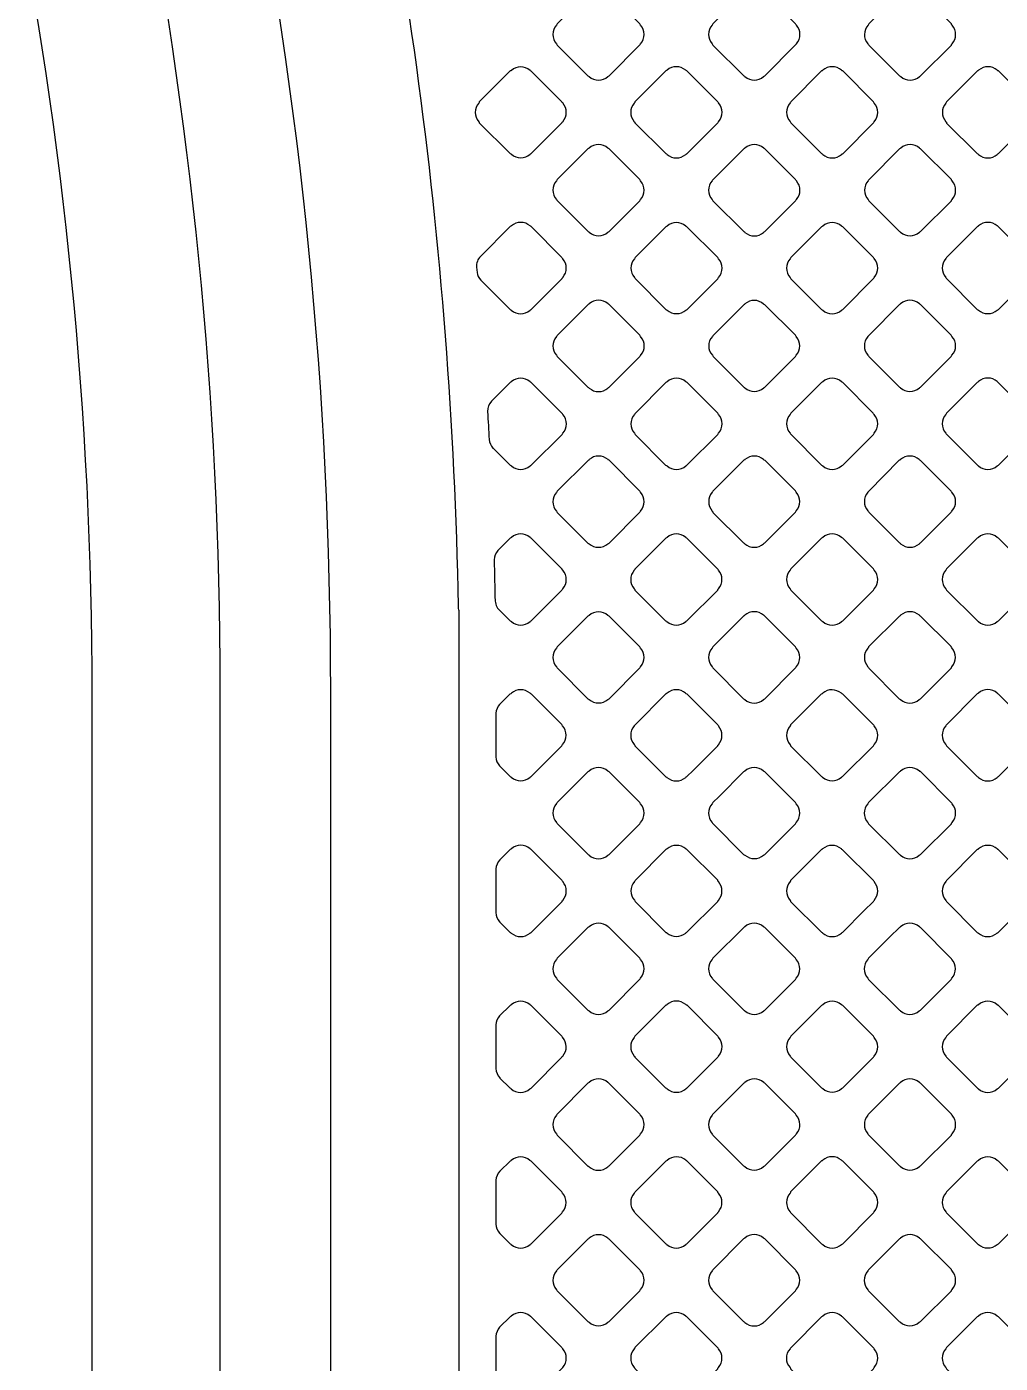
# Model space of a CAD drawing. Header units: millimetres. Extents: x 3440 to 3572, y 2 to 96.
# Drawn here: x 3530.208 to 3531.556, y 52.524 to 54.373 of the extents above; entities that cross this region are included whole.
import ezdxf

# ---------------------------------------------------------------- set-up
doc = ezdxf.new("R2010")
doc.units = ezdxf.units.MM
doc.header["$LTSCALE"] = 23.1
doc.layers.add('gbr-dxf', color=7, linetype='CONTINUOUS')

msp = doc.modelspace()

# ---------------------------------------------------------------- linework, layer by layer
at = {"layer": 'gbr-dxf', "linetype": 'Continuous'}
for points in [[(3528.8227, 57.8167, -0.198817), (3530.6284, 53.455, -0.009964), (3530.6284, 53.4522), (3530.6284, 51.1886, -0.210617), (3530.6062, 51.1313), (3530.6006, 51.1258, 0.036059), (3530.5989, 51.1236, 0.135581), (3530.5954, 51.1135), (3530.5954, 50.5032, -0.007269)], [(3530.443, 50.5051), (3530.443, 51.1522, -0.189007), (3530.4633, 51.2039, -0.010551), (3530.4654, 51.2061), (3530.4707, 51.2114, 0.168586), (3530.476, 51.2234), (3530.476, 53.4549, -0.009921), (3530.476, 53.4576, 0.198805), (3528.7133, 57.7107, -0.008527)], [(3528.5932, 57.5657, -0.198904), (3530.2983, 53.4491, -0.009964), (3530.2982, 53.4464), (3530.2982, 50.2725, -0.009957)], [(3530.7311, 50.4331), (3530.7311, 50.7145, -0.324981), (3530.7656, 50.7621, 0.275426), (3530.7755, 50.7803, -0.015279), (3530.7747, 50.7847, -0.084652), (3530.7738, 50.7932, -0.008073), (3530.7737, 50.7952, -0.015543), (3530.7737, 50.7966), (3530.7737, 50.8205, -0.022988), (3530.7737, 50.8228), (3530.7737, 50.8756, 0.103144), (3530.7496, 50.9852, -0.114747), (3530.7287, 51.0749, -0.148502), (3530.763, 51.1879, 0.140977), (3530.8067, 51.3335), (3530.8067, 53.5651, -0.065061), (3530.8057, 53.5715, 0.059041), (3530.6027, 55.0518, -0.011828), (3530.6024, 55.0527, 0.055953), (3530.0952, 56.3752, -0.032848)]]:
    msp.add_lwpolyline(points, format="xyb", dxfattribs=at)
for points in [[(3530.9414, 54.3498, -0.09601), (3530.9424, 54.3481), (3530.985, 54.3055, -0.092398), (3530.9866, 54.3045, 0.379422), (3531.0125, 54.3046, -0.096625), (3531.0141, 54.3055), (3531.0568, 54.3482, -0.096332), (3531.0577, 54.3498, 0.37981), (3531.0577, 54.3758, -0.10047), (3531.0567, 54.3775), (3531.0142, 54.4201, -0.088202), (3531.0127, 54.421, 0.3795), (3530.9867, 54.421, -0.096259), (3530.9851, 54.42), (3530.9424, 54.3773, -0.096227), (3530.9414, 54.3757, 0.378699)], [(3531.1569, 54.3758, 0.379249), (3531.1569, 54.3499, -0.10047), (3531.1579, 54.3481), (3531.2005, 54.3055, -0.096332), (3531.2022, 54.3046, 0.379451), (3531.2281, 54.3045, -0.096117), (3531.2298, 54.3055), (3531.2724, 54.3482, -0.095895), (3531.2734, 54.3498, 0.378934), (3531.2734, 54.3757, -0.096265), (3531.2724, 54.3774), (3531.2295, 54.4202, -0.083252), (3531.2282, 54.4211, 0.378884), (3531.2022, 54.4211, -0.096614), (3531.2006, 54.4201), (3531.1579, 54.3774, -0.096195)], [(3531.3725, 54.3498, -0.104215), (3531.3736, 54.348), (3531.4161, 54.3055, -0.099645), (3531.4178, 54.3045, 0.379169), (3531.4438, 54.3045, -0.095956), (3531.4454, 54.3055), (3531.4879, 54.348, -0.096332), (3531.4889, 54.3497, 0.37981), (3531.4889, 54.3756, -0.108153), (3531.4879, 54.3775), (3531.4454, 54.42, -0.096111), (3531.4437, 54.421, 0.379731), (3531.4177, 54.421, -0.096458), (3531.4161, 54.42), (3531.3735, 54.3774, -0.096627), (3531.3726, 54.3758, 0.379523)], [(3530.8337, 54.2679, 0.37947), (3530.8337, 54.242, -0.083235), (3530.8346, 54.2406), (3530.8772, 54.1979, -0.096332), (3530.8789, 54.1969, 0.37981), (3530.9049, 54.1969, -0.096625), (3530.9065, 54.1979), (3530.949, 54.2404, -0.096111), (3530.95, 54.242, 0.379451), (3530.95, 54.268, -0.096259), (3530.949, 54.2696), (3530.9065, 54.3121, -0.100073), (3530.9048, 54.3131, 0.378699), (3530.8789, 54.3131, -0.095968), (3530.8772, 54.3122), (3530.8346, 54.2696, -0.096527)], [(3531.0491, 54.2679, 0.37947), (3531.0491, 54.242, -0.087784), (3531.05, 54.2405), (3531.0927, 54.1978, -0.100151), (3531.0944, 54.1968, 0.379308), (3531.1203, 54.1968, -0.09601), (3531.122, 54.1977), (3531.1647, 54.2404, -0.096227), (3531.1656, 54.242, 0.379422), (3531.1656, 54.268, -0.09253), (3531.1647, 54.2696), (3531.122, 54.3123, -0.096423), (3531.1203, 54.3132, 0.379357), (3531.0944, 54.3133, -0.096507), (3531.0927, 54.3123), (3531.05, 54.2696, -0.096423)], [(3531.2648, 54.2421, -0.104392), (3531.2658, 54.2403), (3531.3083, 54.1978, -0.100151), (3531.31, 54.1968, 0.37981), (3531.336, 54.1968, -0.095956), (3531.3376, 54.1977), (3531.3802, 54.2403, -0.096332), (3531.3812, 54.242, 0.379511), (3531.3812, 54.2679, -0.092052), (3531.3803, 54.2695), (3531.3375, 54.3122, -0.095759), (3531.3359, 54.3132, 0.379206), (3531.31, 54.3132, -0.096458), (3531.3083, 54.3122), (3531.2658, 54.2697, -0.096627), (3531.2648, 54.268, 0.379731)], [(3531.4804, 54.2679, 0.37903), (3531.4804, 54.242, -0.103884), (3531.4814, 54.2402), (3531.5238, 54.1978, -0.099605), (3531.5255, 54.1968, 0.378608), (3531.5514, 54.1968, -0.095866), (3531.5531, 54.1978), (3531.5956, 54.2404, -0.096227), (3531.5966, 54.242, 0.379422), (3531.5966, 54.2679, -0.108195), (3531.5955, 54.2698), (3531.5532, 54.3122, -0.096627), (3531.5515, 54.3132, 0.3795), (3531.5256, 54.3132, -0.096614), (3531.5239, 54.3122), (3531.4813, 54.2696, -0.096539)], [(3530.9414, 54.1344, -0.091476), (3530.9423, 54.1328), (3530.9852, 54.0899, -0.087864), (3530.9867, 54.089, 0.379422), (3531.0126, 54.089, -0.095956), (3531.0143, 54.09), (3531.0568, 54.1325, -0.096332), (3531.0577, 54.1342, 0.37981), (3531.0577, 54.1601, -0.104392), (3531.0567, 54.1619), (3531.0141, 54.2045, -0.092233), (3531.0126, 54.2055, 0.3795), (3530.9866, 54.2055, -0.096259), (3530.985, 54.2045), (3530.9424, 54.1619, -0.095895), (3530.9414, 54.1603, 0.378699)], [(3531.1569, 54.1342, -0.096625), (3531.1579, 54.1326), (3531.2006, 54.0899, -0.092233), (3531.2022, 54.0889, 0.37981), (3531.2281, 54.0889, -0.095956), (3531.2298, 54.0899), (3531.2724, 54.1325, -0.096332), (3531.2734, 54.1342, 0.37981), (3531.2734, 54.1601, -0.100902), (3531.2724, 54.1619), (3531.2297, 54.2045, -0.088334), (3531.2282, 54.2055, 0.379731), (3531.2022, 54.2055, -0.096458), (3531.2006, 54.2045), (3531.1579, 54.1618, -0.096627), (3531.1569, 54.1602, 0.379731)], [(3531.3726, 54.1342, -0.099964), (3531.3736, 54.1325), (3531.4161, 54.09, -0.096332), (3531.4177, 54.089, 0.37981), (3531.4437, 54.089, -0.096625), (3531.4453, 54.09), (3531.4879, 54.1326, -0.096111), (3531.4889, 54.1343, 0.379511), (3531.4889, 54.1602, -0.096475), (3531.4879, 54.1619), (3531.4452, 54.2046, -0.083425), (3531.4438, 54.2055, 0.379206), (3531.4179, 54.2054, -0.096723), (3531.4162, 54.2045), (3531.3736, 54.1618, -0.096857), (3531.3726, 54.1602, 0.379731)], [(3530.8307, 54.0409), (3530.8314, 54.0334, 0.150151), (3530.8365, 54.0229, -0.041974), (3530.8368, 54.0226), (3530.8772, 53.9822, -0.096128), (3530.8788, 53.9812, 0.379595), (3530.9048, 53.9812, -0.096625), (3530.9064, 53.9822), (3530.9491, 54.0248, -0.096111), (3530.95, 54.0265, 0.37981), (3530.95, 54.0524, -0.108195), (3530.949, 54.0543), (3530.9065, 54.0968, -0.096423), (3530.9049, 54.0978, 0.37926), (3530.8789, 54.0978, -0.095968), (3530.8773, 54.0968), (3530.8361, 54.0556), (3530.8361, 54.0556, 0.204195)], [(3531.0492, 54.0265, -0.083317), (3531.0501, 54.0251), (3531.0929, 53.9822, -0.096111), (3531.0945, 53.9813, 0.37981), (3531.1205, 53.9813, -0.095956), (3531.1221, 53.9822), (3531.1646, 54.0247, -0.096332), (3531.1656, 54.0264, 0.37981), (3531.1656, 54.0524, -0.096625), (3531.1646, 54.054), (3531.122, 54.0966, -0.100151), (3531.1203, 54.0976, 0.379731), (3531.0944, 54.0976, -0.096458), (3531.0927, 54.0966), (3531.0502, 54.0541, -0.096627), (3531.0492, 54.0524, 0.379731)], [(3531.2648, 54.0264, -0.100399), (3531.2658, 54.0247), (3531.3083, 53.9822, -0.096627), (3531.3099, 53.9812, 0.37981), (3531.3359, 53.9812, -0.096625), (3531.3375, 53.9822), (3531.3801, 54.0248, -0.096111), (3531.3811, 54.0265, 0.37981), (3531.3811, 54.0525, -0.096458), (3531.3801, 54.0541), (3531.3377, 54.0966, -0.100824), (3531.3359, 54.0976, 0.379731), (3531.31, 54.0976, -0.096723), (3531.3083, 54.0966), (3531.2658, 54.054, -0.096857), (3531.2648, 54.0524, 0.379731)], [(3531.4803, 54.0265, -0.100082), (3531.4813, 54.0248), (3531.5238, 53.9823, -0.095895), (3531.5254, 53.9813, 0.379201), (3531.5514, 53.9813, -0.096625), (3531.553, 53.9823), (3531.5956, 54.0249, -0.096111), (3531.5966, 54.0266, 0.379451), (3531.5966, 54.0525, -0.096475), (3531.5956, 54.0542), (3531.5529, 54.0969, -0.083725), (3531.5515, 54.0978, 0.379249), (3531.5255, 54.0977, -0.096458), (3531.5239, 54.0968), (3531.4813, 54.0541, -0.096627), (3531.4803, 54.0525, 0.3795)], [(3530.9414, 53.9446, 0.379249), (3530.9414, 53.9187, -0.104392), (3530.9424, 53.9169), (3530.9849, 53.8744, -0.100151), (3530.9867, 53.8734, 0.37981), (3531.0126, 53.8734, -0.095956), (3531.0143, 53.8744), (3531.0569, 53.917, -0.096332), (3531.0579, 53.9186, 0.379451), (3531.0579, 53.9446, -0.10824), (3531.0568, 53.9465), (3531.0143, 53.989, -0.096539), (3531.0127, 53.99, 0.378939), (3530.9867, 53.99, -0.096614), (3530.9851, 53.989), (3530.9424, 53.9463, -0.096195)], [(3531.1571, 53.9447, 0.37947), (3531.1571, 53.9187, -0.095956), (3531.1581, 53.9171), (3531.2006, 53.8745, -0.092072), (3531.2022, 53.8735, 0.379451), (3531.2282, 53.8735, -0.096117), (3531.2298, 53.8745), (3531.2723, 53.917, -0.095895), (3531.2733, 53.9187, 0.379201), (3531.2733, 53.9446, -0.10047), (3531.2723, 53.9464), (3531.2299, 53.9887, -0.10399), (3531.2281, 53.9897, 0.379357), (3531.2022, 53.9898, -0.096507), (3531.2005, 53.9888), (3531.1581, 53.9463, -0.096527)], [(3531.3725, 53.9187, -0.10047), (3531.3735, 53.917), (3531.416, 53.8745, -0.096111), (3531.4176, 53.8735, 0.37981), (3531.4436, 53.8735, -0.095956), (3531.4452, 53.8745), (3531.4878, 53.9171, -0.096332), (3531.4888, 53.9188, 0.37981), (3531.4888, 53.9448, -0.096723), (3531.4878, 53.9464), (3531.4454, 53.9889, -0.100519), (3531.4436, 53.9899, 0.379731), (3531.4177, 53.9899, -0.096458), (3531.416, 53.9889), (3531.3735, 53.9463, -0.096627), (3531.3725, 53.9447, 0.379731)], [(3530.846, 53.8408, -0.001576), (3530.8482, 53.8022, 0.167164), (3530.8535, 53.7903, -0.04107), (3530.8537, 53.7901), (3530.8772, 53.7665, -0.096227), (3530.8789, 53.7656, 0.379465), (3530.9048, 53.7656, -0.095956), (3530.9064, 53.7666), (3530.9491, 53.8092, -0.096332), (3530.9501, 53.8108, 0.37981), (3530.9501, 53.8368, -0.092523), (3530.9491, 53.8384), (3530.9064, 53.8811, -0.096857), (3530.9048, 53.882, 0.379731), (3530.8788, 53.882, -0.096458), (3530.8772, 53.8811), (3530.8514, 53.8553, 0.197141), (3530.846, 53.8411, -0.037111)], [(3531.0492, 53.8108, -0.095956), (3531.0502, 53.8092), (3531.0925, 53.7668, -0.107817), (3531.0944, 53.7657, 0.37981), (3531.1204, 53.7657, -0.096625), (3531.122, 53.7667), (3531.1646, 53.8093, -0.096111), (3531.1656, 53.811, 0.37981), (3531.1656, 53.837, -0.100399), (3531.1646, 53.8387), (3531.1223, 53.881, -0.104691), (3531.1205, 53.8821, 0.379731), (3531.0945, 53.8821, -0.096723), (3531.0928, 53.8811), (3531.0502, 53.8384, -0.096857), (3531.0492, 53.8368, 0.379731)], [(3531.2648, 53.811, -0.092348), (3531.2657, 53.8094), (3531.3084, 53.7667, -0.088202), (3531.3099, 53.7658, 0.37981), (3531.3358, 53.7658, -0.095956), (3531.3375, 53.7668), (3531.38, 53.8093, -0.096332), (3531.381, 53.8109, 0.37981), (3531.381, 53.8369, -0.104392), (3531.3799, 53.8387), (3531.3375, 53.8812, -0.092233), (3531.3359, 53.8821, 0.379731), (3531.3099, 53.8821, -0.096458), (3531.3083, 53.8811), (3531.2657, 53.8386, -0.096627), (3531.2648, 53.837, 0.379731)], [(3531.4801, 53.811, -0.096259), (3531.4811, 53.8094), (3531.5239, 53.7666, -0.092187), (3531.5254, 53.7657, 0.379201), (3531.5514, 53.7657, -0.095956), (3531.553, 53.7667), (3531.5956, 53.8093, -0.096332), (3531.5966, 53.8109, 0.37981), (3531.5966, 53.8369, -0.100902), (3531.5956, 53.8386), (3531.5529, 53.8813, -0.088334), (3531.5514, 53.8823, 0.379357), (3531.5255, 53.8823, -0.096507), (3531.5238, 53.8813), (3531.4811, 53.8386, -0.096527), (3531.4801, 53.8369, 0.379112)], [(3530.9414, 53.703, -0.099964), (3530.9424, 53.7013), (3530.9849, 53.6589, -0.096332), (3530.9865, 53.6579, 0.37981), (3531.0125, 53.6579, -0.096625), (3531.0141, 53.6589), (3531.0568, 53.7015, -0.096111), (3531.0577, 53.7031, 0.37981), (3531.0577, 53.7291, -0.096458), (3531.0568, 53.7307), (3531.0141, 53.7734, -0.083733), (3531.0127, 53.7743, 0.379731), (3530.9867, 53.7743, -0.096723), (3530.9851, 53.7733), (3530.9424, 53.7307, -0.096857), (3530.9414, 53.729, 0.379731)], [(3531.1569, 53.7291, 0.378939), (3531.157, 53.7032, -0.107922), (3531.158, 53.7013), (3531.2003, 53.659, -0.103923), (3531.2021, 53.658, 0.379201), (3531.228, 53.658, -0.096625), (3531.2297, 53.659), (3531.2723, 53.7016, -0.096111), (3531.2733, 53.7033, 0.37981), (3531.2733, 53.7292, -0.104293), (3531.2723, 53.731), (3531.23, 53.7733, -0.108174), (3531.2281, 53.7744, 0.3795), (3531.2022, 53.7744, -0.096614), (3531.2005, 53.7734), (3531.1579, 53.7308, -0.096539)], [(3531.3725, 53.7033, -0.096625), (3531.3735, 53.7017), (3531.4162, 53.659, -0.092233), (3531.4177, 53.658, 0.37981), (3531.4437, 53.658, -0.095956), (3531.4453, 53.659), (3531.4878, 53.7015, -0.096332), (3531.4888, 53.7031, 0.37981), (3531.4888, 53.7291, -0.10047), (3531.4878, 53.7308), (3531.4453, 53.7733, -0.10399), (3531.4435, 53.7744, 0.379731), (3531.4175, 53.7744, -0.096458), (3531.4159, 53.7734), (3531.3735, 53.7309, -0.096627), (3531.3725, 53.7293, 0.379731)], [(3530.8551, 53.6357, -0.002285), (3530.8564, 53.5784, -0.039567), (3530.8573, 53.5745, 0.10413), (3530.8612, 53.5672), (3530.8772, 53.5512, -0.100151), (3530.8789, 53.5502, 0.379308), (3530.9048, 53.5502, -0.09601), (3530.9065, 53.5512), (3530.949, 53.5937, -0.096227), (3530.95, 53.5954, 0.379422), (3530.95, 53.6213, -0.088014), (3530.9491, 53.6228), (3530.9064, 53.6655, -0.092289), (3530.9048, 53.6665, 0.379614), (3530.8789, 53.6665, -0.096117), (3530.8772, 53.6655), (3530.8604, 53.6487), (3530.8604, 53.6487, 0.180864)], [(3531.0491, 53.5953, -0.092162), (3531.05, 53.5938), (3531.0925, 53.5512, -0.103923), (3531.0943, 53.5502, 0.379201), (3531.1202, 53.5502, -0.096625), (3531.1219, 53.5512), (3531.1645, 53.5938, -0.096111), (3531.1655, 53.5955, 0.379308), (3531.1655, 53.6214, -0.08785), (3531.1646, 53.6229), (3531.1219, 53.6656, -0.092456), (3531.1203, 53.6666, 0.37947), (3531.0944, 53.6666, -0.096458), (3531.0927, 53.6656), (3531.05, 53.6229, -0.096627), (3531.0491, 53.6213, 0.3795)], [(3531.2646, 53.6214, 0.378939), (3531.2646, 53.5955, -0.107964), (3531.2657, 53.5936), (3531.3081, 53.5512, -0.104101), (3531.3099, 53.5502, 0.379201), (3531.3359, 53.5502, -0.095956), (3531.3375, 53.5512), (3531.3801, 53.5938, -0.096332), (3531.3811, 53.5954, 0.37981), (3531.3811, 53.6214, -0.104175), (3531.3801, 53.6232), (3531.3377, 53.6656, -0.108174), (3531.3358, 53.6667, 0.3795), (3531.3099, 53.6667, -0.096614), (3531.3082, 53.6657), (3531.2656, 53.6231, -0.096539)], [(3531.4803, 53.6214, 0.37919), (3531.4803, 53.5955, -0.091745), (3531.4812, 53.5939), (3531.524, 53.5512, -0.088087), (3531.5254, 53.5503, 0.378825), (3531.5514, 53.5503, -0.095883), (3531.553, 53.5512), (3531.5956, 53.5938, -0.095394), (3531.5965, 53.5954, 0.379169), (3531.5965, 53.6214, -0.104392), (3531.5955, 53.6232), (3531.553, 53.6657, -0.092233), (3531.5514, 53.6666, 0.3795), (3531.5255, 53.6666, -0.096969), (3531.5238, 53.6656), (3531.4812, 53.6231, -0.096842)], [(3530.9414, 53.4876, -0.091476), (3530.9423, 53.4861), (3530.985, 53.4434, -0.091364), (3530.9866, 53.4425, 0.378906), (3531.0125, 53.4425, -0.095506), (3531.0141, 53.4434), (3531.0568, 53.4861, -0.095997), (3531.0577, 53.4877, 0.378386), (3531.0577, 53.5136, -0.087953), (3531.0568, 53.5151), (3531.0141, 53.5578, -0.092456), (3531.0125, 53.5588, 0.37947), (3530.9866, 53.5588, -0.096458), (3530.9849, 53.5578), (3530.9424, 53.5152, -0.096627), (3530.9414, 53.5136, 0.379412)], [(3531.1568, 53.5136, 0.378537), (3531.1568, 53.4877, -0.099971), (3531.1578, 53.486), (3531.2003, 53.4434, -0.103821), (3531.2021, 53.4424, 0.379276), (3531.2281, 53.4424, -0.096157), (3531.2297, 53.4434), (3531.2723, 53.486, -0.095701), (3531.2733, 53.4876, 0.378429), (3531.2733, 53.5135, -0.09601), (3531.2723, 53.5152), (3531.2295, 53.558, -0.083772), (3531.2281, 53.5589, 0.379083), (3531.2021, 53.5589, -0.09601), (3531.2005, 53.558), (3531.1577, 53.5152, -0.096301)], [(3531.3724, 53.4877, -0.103506), (3531.3735, 53.4859), (3531.4159, 53.4434, -0.099468), (3531.4176, 53.4424, 0.378681), (3531.4435, 53.4424, -0.097505), (3531.4452, 53.4434), (3531.4879, 53.4861, -0.095796), (3531.4888, 53.4877, 0.379249), (3531.4888, 53.5137, -0.108153), (3531.4878, 53.5155), (3531.4454, 53.5579, -0.096111), (3531.4437, 53.5589, 0.379731), (3531.4177, 53.5589, -0.096458), (3531.4161, 53.5579), (3531.3734, 53.5153, -0.096857), (3531.3725, 53.5136, 0.379471)], [(3530.8576, 53.363, 0.176204), (3530.8627, 53.3504), (3530.8774, 53.3357, -0.087516), (3530.8788, 53.3348, 0.379731), (3530.9048, 53.3348, -0.09572), (3530.9064, 53.3358), (3530.9489, 53.3783, -0.096266), (3530.9499, 53.3799, 0.379731), (3530.9499, 53.4059, -0.103612), (3530.9489, 53.4077), (3530.9068, 53.4498, -0.095886), (3530.9048, 53.451, 0.379525), (3530.879, 53.451, -0.099022), (3530.8769, 53.4497), (3530.8627, 53.4356, 0.169518), (3530.8576, 53.4234)], [(3531.0491, 53.3799, -0.091558), (3531.05, 53.3784), (3531.0929, 53.3355, -0.087516), (3531.0943, 53.3346, 0.379731), (3531.1203, 53.3346, -0.09572), (3531.1219, 53.3356), (3531.1306, 53.3442), (3531.1645, 53.3782, -0.095916), (3531.1655, 53.3798, 0.379731), (3531.1655, 53.4058, -0.087748), (3531.1646, 53.4073), (3531.1222, 53.4497, -0.095886), (3531.1201, 53.451, 0.379525), (3531.0944, 53.451, -0.099214), (3531.0922, 53.4497), (3531.0501, 53.4075, -0.096266), (3531.0491, 53.4059, 0.379731)], [(3531.2646, 53.3798, -0.091581), (3531.2655, 53.3782), (3531.3081, 53.3357, -0.103698), (3531.3098, 53.3347, 0.379032), (3531.3358, 53.3347, -0.096797), (3531.3374, 53.3357), (3531.3801, 53.3783, -0.09682), (3531.3811, 53.38, 0.379032), (3531.381, 53.4059, -0.087651), (3531.3801, 53.4074), (3531.3378, 53.4497, -0.095886), (3531.3357, 53.4509, 0.37878), (3531.31, 53.451, -0.098463), (3531.3079, 53.4497), (3531.2655, 53.4074, -0.095935), (3531.2646, 53.4057, 0.379287)], [(3531.4801, 53.3799, -0.099645), (3531.4811, 53.3782), (3531.5237, 53.3356, -0.095628), (3531.5254, 53.3346, 0.379731), (3531.5513, 53.3346, -0.096265), (3531.553, 53.3356), (3531.5957, 53.3784, -0.095796), (3531.5967, 53.38, 0.378906), (3531.5967, 53.4059, -0.095506), (3531.5957, 53.4076), (3531.5534, 53.4499, -0.095734), (3531.5513, 53.4511, 0.378559), (3531.5255, 53.4511, -0.091906), (3531.5236, 53.45), (3531.4811, 53.4075, -0.096227), (3531.4801, 53.4059, 0.379287)], [(3530.9414, 53.2722, -0.087314), (3530.9423, 53.2708), (3530.9852, 53.2278, -0.083056), (3530.9866, 53.2269, 0.379731), (3531.0126, 53.2269, -0.09572), (3531.0142, 53.2279), (3531.0568, 53.2705, -0.096266), (3531.0578, 53.2722, 0.379731), (3531.0578, 53.2981, -0.091558), (3531.0569, 53.2997), (3531.0142, 53.3424, -0.096266), (3531.0125, 53.3434, 0.379731), (3530.9866, 53.3434, -0.09572), (3530.9849, 53.3424), (3530.9424, 53.2998, -0.096266), (3530.9414, 53.2982, 0.379731)], [(3531.1569, 53.2721, -0.087248), (3531.1578, 53.2706), (3531.2004, 53.228, -0.101261), (3531.2022, 53.227, 0.37845), (3531.2281, 53.227, -0.095862), (3531.2297, 53.2279), (3531.2723, 53.2705, -0.096509), (3531.2732, 53.2721, 0.378681), (3531.2732, 53.2981, -0.091376), (3531.2723, 53.2996), (3531.2296, 53.3423, -0.095796), (3531.228, 53.3432, 0.379293), (3531.202, 53.3432, -0.09572), (3531.2004, 53.3422), (3531.1665, 53.3083), (3531.1579, 53.2997, -0.096111), (3531.1569, 53.2981, 0.379321)], [(3531.3723, 53.298, 0.379032), (3531.3723, 53.2721, -0.096011), (3531.3733, 53.2705), (3531.416, 53.2277, -0.091205), (3531.4176, 53.2268, 0.379293), (3531.4435, 53.2268, -0.096625), (3531.4452, 53.2278), (3531.4879, 53.2705, -0.095916), (3531.4889, 53.2722, 0.379731), (3531.4889, 53.2981, -0.083235), (3531.488, 53.2995), (3531.445, 53.3425, -0.087645), (3531.4436, 53.3434, 0.379155), (3531.4176, 53.3434, -0.094209), (3531.416, 53.3424), (3531.3732, 53.2996, -0.094746)], [(3530.8576, 53.1474, 0.176204), (3530.8627, 53.1347, -0.045638), (3530.8629, 53.1344, -0.049738), (3530.8632, 53.134), (3530.8771, 53.1201, -0.100054), (3530.8788, 53.1191, 0.379731), (3530.9048, 53.1191, -0.096265), (3530.9064, 53.1201), (3530.9491, 53.1627, -0.096266), (3530.95, 53.1644, 0.379731), (3530.95, 53.1904, -0.108042), (3530.949, 53.1922), (3530.9065, 53.2347, -0.095916), (3530.9049, 53.2357, 0.379731), (3530.8789, 53.2357, -0.096265), (3530.8772, 53.2347), (3530.863, 53.2205), (3530.8629, 53.2204, 0.174237), (3530.8576, 53.208)], [(3531.0492, 53.1645, -0.091581), (3531.0502, 53.1629), (3531.0929, 53.1201, -0.084818), (3531.0944, 53.1192, 0.379032), (3531.1203, 53.1192, -0.097758), (3531.122, 53.1202), (3531.1645, 53.1628, -0.095796), (3531.1655, 53.1644, 0.378669), (3531.1655, 53.1903, -0.103696), (3531.1645, 53.1921), (3531.1219, 53.2347, -0.091364), (3531.1204, 53.2356, 0.379214), (3531.0944, 53.2356, -0.096625), (3531.0928, 53.2346), (3531.0502, 53.192, -0.096121), (3531.0492, 53.1904, 0.379672)], [(3531.2646, 53.1903, 0.379032), (3531.2646, 53.1644, -0.087651), (3531.2655, 53.1629), (3531.3082, 53.1202, -0.100054), (3531.3099, 53.1192, 0.379731), (3531.3359, 53.1192, -0.096265), (3531.3375, 53.1202), (3531.367, 53.1497), (3531.38, 53.1627, -0.096266), (3531.381, 53.1643, 0.379731), (3531.381, 53.1903, -0.091558), (3531.3801, 53.1918), (3531.3374, 53.2345, -0.098737), (3531.3357, 53.2355, 0.379672), (3531.3098, 53.2355, -0.095134), (3531.3081, 53.2346), (3531.2655, 53.1919, -0.0953)], [(3531.4801, 53.1643, -0.09572), (3531.4811, 53.1626), (3531.5237, 53.12, -0.091737), (3531.5253, 53.1191, 0.379458), (3531.5512, 53.1191, -0.097921), (3531.5529, 53.1201), (3531.5956, 53.1628, -0.097464), (3531.5966, 53.1645, 0.378984), (3531.5966, 53.1904, -0.083262), (3531.5957, 53.1918), (3531.5529, 53.2346, -0.087639), (3531.5514, 53.2355, 0.379731), (3531.5254, 53.2355, -0.09572), (3531.5238, 53.2346), (3531.4811, 53.1919, -0.096266), (3531.4801, 53.1903, 0.379731)], [(3530.9414, 53.0825, 0.379293), (3530.9414, 53.0566, -0.099964), (3530.9424, 53.0549), (3530.9849, 53.0124, -0.095935), (3530.9865, 53.0114, 0.378936), (3531.0124, 53.0114, -0.096707), (3531.0141, 53.0124), (3531.0569, 53.0551, -0.097153), (3531.0578, 53.0568, 0.379293), (3531.0578, 53.0827, -0.096625), (3531.0568, 53.0844), (3531.0144, 53.1268, -0.099951), (3531.0127, 53.1278, 0.379506), (3530.9867, 53.1278, -0.098229), (3530.985, 53.1269), (3530.9423, 53.0842, -0.095602)], [(3531.1569, 53.0826, 0.379075), (3531.1569, 53.0567, -0.082756), (3531.1578, 53.0553), (3531.2006, 53.0124, -0.095602), (3531.2022, 53.0115, 0.379293), (3531.2282, 53.0115, -0.096265), (3531.2298, 53.0125), (3531.2723, 53.055, -0.095916), (3531.2733, 53.0566, 0.379731), (3531.2733, 53.0826, -0.096265), (3531.2723, 53.0842), (3531.2298, 53.1268, -0.101946), (3531.228, 53.1278, 0.378845), (3531.2021, 53.1278, -0.095383), (3531.2005, 53.1269), (3531.1578, 53.0843, -0.095701)], [(3531.3724, 53.0566, -0.091663), (3531.3734, 53.055), (3531.4161, 53.0123, -0.087298), (3531.4176, 53.0114, 0.379506), (3531.4435, 53.0114, -0.097411), (3531.4452, 53.0124), (3531.4878, 53.055, -0.096931), (3531.4888, 53.0567, 0.379075), (3531.4888, 53.0826, -0.087748), (3531.4878, 53.0841), (3531.4451, 53.1268, -0.091964), (3531.4436, 53.1277, 0.379731), (3531.4176, 53.1277, -0.096265), (3531.416, 53.1267), (3531.4029, 53.1137), (3531.3734, 53.0842, -0.096266), (3531.3724, 53.0826, 0.379731)], [(3530.8576, 52.9317, 0.180653), (3530.863, 52.9188, -0.049742), (3530.8632, 52.9184), (3530.877, 52.9047, -0.100335), (3530.8787, 52.9036, 0.379672), (3530.9047, 52.9036, -0.096259), (3530.9063, 52.9046), (3530.949, 52.9473, -0.096195), (3530.95, 52.9489, 0.379293), (3530.9499, 52.9749, -0.091954), (3530.949, 52.9764), (3530.9064, 53.019, -0.096266), (3530.9048, 53.02, 0.379731), (3530.8788, 53.02, -0.09572), (3530.8772, 53.019), (3530.8627, 53.0045, 0.175878), (3530.8576, 52.9919)], [(3531.049, 52.9748, 0.379032), (3531.0491, 52.9489, -0.095973), (3531.05, 52.9472), (3531.0925, 52.9047, -0.107794), (3531.0944, 52.9037, 0.379731), (3531.1204, 52.9037, -0.096265), (3531.122, 52.9046), (3531.1646, 52.9473, -0.095916), (3531.1656, 52.9489, 0.379731), (3531.1656, 52.9749, -0.100266), (3531.1646, 52.9766), (3531.1221, 53.0191, -0.104246), (3531.1203, 53.0201, 0.379506), (3531.0944, 53.0201, -0.096333), (3531.0927, 53.0191), (3531.05, 52.9764, -0.096405)], [(3531.2647, 52.9489, -0.082704), (3531.2656, 52.9475), (3531.3083, 52.9047, -0.095605), (3531.31, 52.9038, 0.378252), (3531.3359, 52.9038, -0.095883), (3531.3375, 52.9047), (3531.3801, 52.9473, -0.095987), (3531.3811, 52.9489, 0.378814), (3531.381, 52.9748, -0.097666), (3531.38, 52.9765), (3531.3375, 53.019, -0.099711), (3531.3358, 53.02, 0.379293), (3531.3099, 53.02, -0.095956), (3531.3082, 53.019), (3531.2657, 52.9765, -0.096332), (3531.2647, 52.9748, 0.379289)], [(3531.4801, 52.9748, 0.379045), (3531.4801, 52.9489, -0.092061), (3531.4811, 52.9473), (3531.5239, 52.9045, -0.086956), (3531.5254, 52.9036, 0.379731), (3531.5513, 52.9036, -0.096265), (3531.553, 52.9046), (3531.5956, 52.9472, -0.095916), (3531.5966, 52.9488, 0.379731), (3531.5966, 52.9748, -0.087748), (3531.5956, 52.9763), (3531.5528, 53.0191, -0.092406), (3531.5513, 53.02, 0.379982), (3531.5253, 53.02, -0.094586), (3531.5237, 53.0191), (3531.4811, 52.9764, -0.09372)], [(3530.9412, 52.8411, -0.095866), (3530.9422, 52.8395), (3530.985, 52.7967, -0.091364), (3530.9865, 52.7958, 0.379293), (3531.0125, 52.7958, -0.095956), (3531.0141, 52.7968), (3531.0523, 52.835), (3531.0568, 52.8395, -0.095916), (3531.0578, 52.8411, 0.379731), (3531.0578, 52.8671, -0.083172), (3531.0569, 52.8685), (3531.014, 52.9114, -0.087302), (3531.0125, 52.9123, 0.378633), (3530.9866, 52.9123, -0.09657), (3530.9849, 52.9114), (3530.9422, 52.8687, -0.097246), (3530.9412, 52.867, 0.378971)], [(3531.1569, 52.841, -0.09572), (3531.1579, 52.8394), (3531.2002, 52.797, -0.10822), (3531.2021, 52.796, 0.379886), (3531.2281, 52.796, -0.095973), (3531.2297, 52.7969), (3531.2724, 52.8396, -0.095798), (3531.2734, 52.8412, 0.378778), (3531.2733, 52.8672, -0.102483), (3531.2723, 52.8689), (3531.2299, 52.9113, -0.104442), (3531.2282, 52.9123, 0.379731), (3531.2022, 52.9123, -0.09572), (3531.2005, 52.9113), (3531.1579, 52.8687, -0.096266), (3531.1569, 52.867, 0.379731)], [(3531.3724, 52.8671, 0.379293), (3531.3724, 52.8412, -0.085351), (3531.3733, 52.8397), (3531.4163, 52.7968, -0.083056), (3531.4177, 52.7959, 0.379731), (3531.4436, 52.7959, -0.09572), (3531.4453, 52.7969), (3531.4879, 52.8395, -0.095916), (3531.4889, 52.8411, 0.379731), (3531.4889, 52.8671, -0.091581), (3531.4879, 52.8686), (3531.4452, 52.9113, -0.096314), (3531.4436, 52.9123, 0.379982), (3531.4176, 52.9123, -0.094842), (3531.416, 52.9114), (3531.3734, 52.8687, -0.094807)], [(3530.8576, 52.7163, 0.176204), (3530.8627, 52.7037, -0.03892), (3530.8629, 52.7034), (3530.8773, 52.689, -0.091913), (3530.8788, 52.6881, 0.379731), (3530.9048, 52.6881, -0.09572), (3530.9064, 52.6891), (3530.9489, 52.7316, -0.096266), (3530.9499, 52.7332, 0.379731), (3530.9499, 52.7592, -0.100254), (3530.9489, 52.7609), (3530.9062, 52.8036, -0.087862), (3530.9047, 52.8045, 0.379506), (3530.8788, 52.8045, -0.097758), (3530.8771, 52.8035), (3530.8629, 52.7894), (3530.8629, 52.7894, 0.173705), (3530.8576, 52.777)], [(3531.0491, 52.7333, -0.099587), (3531.0501, 52.7316), (3531.0926, 52.6891, -0.095628), (3531.0942, 52.6881, 0.378845), (3531.1202, 52.6881, -0.096842), (3531.1218, 52.689), (3531.1645, 52.7317, -0.094807), (3531.1655, 52.7334, 0.379075), (3531.1655, 52.7593, -0.096117), (3531.1645, 52.7609), (3531.1217, 52.8037, -0.083168), (3531.1204, 52.8046, 0.379293), (3531.0944, 52.8045, -0.095956), (3531.0928, 52.8036), (3531.0501, 52.7609, -0.096266), (3531.0491, 52.7592, 0.379731)], [(3531.2646, 52.7593, 0.379032), (3531.2646, 52.7333, -0.095973), (3531.2656, 52.7317), (3531.3081, 52.6892, -0.107363), (3531.3099, 52.6881, 0.379293), (3531.3359, 52.6882, -0.096103), (3531.3375, 52.6891), (3531.3802, 52.7318, -0.095628), (3531.3811, 52.7334, 0.379731), (3531.3811, 52.7594, -0.100266), (3531.3801, 52.7611), (3531.3377, 52.8036, -0.105617), (3531.3358, 52.8046, 0.378936), (3531.3099, 52.8046, -0.095154), (3531.3083, 52.8037), (3531.2655, 52.7609, -0.095367)], [(3531.4803, 52.7334, -0.087034), (3531.4812, 52.7319), (3531.524, 52.6891, -0.08267), (3531.5254, 52.6882, 0.379731), (3531.5513, 52.6882, -0.096265), (3531.553, 52.6892), (3531.5956, 52.7318, -0.095916), (3531.5966, 52.7334, 0.379731), (3531.5966, 52.7594, -0.091745), (3531.5956, 52.761), (3531.553, 52.8035, -0.096121), (3531.5514, 52.8045, 0.379731), (3531.5254, 52.8045, -0.09572), (3531.5238, 52.8035), (3531.4812, 52.761, -0.096266), (3531.4803, 52.7593, 0.379731)], [(3530.9414, 52.6255, -0.091558), (3530.9423, 52.624), (3530.985, 52.5813, -0.087978), (3530.9865, 52.5804, 0.379672), (3531.0125, 52.5804, -0.096949), (3531.0141, 52.5813), (3531.0567, 52.624, -0.097153), (3531.0577, 52.6256, 0.379293), (3531.0577, 52.6516, -0.087784), (3531.0568, 52.6531), (3531.0141, 52.6957, -0.092126), (3531.0125, 52.6967, 0.379731), (3530.9866, 52.6967, -0.09572), (3530.9849, 52.6957), (3530.9424, 52.6532, -0.096266), (3530.9414, 52.6515, 0.379731)], [(3531.1567, 52.6515, 0.379032), (3531.1568, 52.6255, -0.09185), (3531.1577, 52.624), (3531.2003, 52.5814, -0.104018), (3531.2021, 52.5803, 0.379731), (3531.2281, 52.5803, -0.09572), (3531.2297, 52.5813), (3531.2723, 52.6239, -0.095916), (3531.2733, 52.6256, 0.379731), (3531.2733, 52.6515, -0.087748), (3531.2724, 52.653), (3531.2296, 52.6958, -0.091737), (3531.228, 52.6968, 0.379506), (3531.2021, 52.6968, -0.096117), (3531.2004, 52.6958), (3531.1577, 52.6531, -0.095759)], [(3531.3724, 52.6255, -0.099812), (3531.3734, 52.6238), (3531.4159, 52.5814, -0.095628), (3531.4175, 52.5804, 0.379731), (3531.4435, 52.5804, -0.096265), (3531.4452, 52.5814), (3531.4879, 52.6241, -0.095916), (3531.4889, 52.6257, 0.379731), (3531.4889, 52.6517, -0.096265), (3531.4879, 52.6533), (3531.4454, 52.6958, -0.100254), (3531.4437, 52.6968, 0.379731), (3531.4177, 52.6968, -0.09572), (3531.4161, 52.6958), (3531.3734, 52.6532, -0.096266), (3531.3724, 52.6515, 0.379731)], [(3530.8576, 52.4998, 0.153145), (3530.862, 52.4887), (3530.8771, 52.4736, -0.096214), (3530.8788, 52.4726, 0.379672), (3530.9047, 52.4726, -0.096259), (3530.9064, 52.4736), (3530.949, 52.5163, -0.096195), (3530.95, 52.5179, 0.379293), (3530.95, 52.5439, -0.095956), (3530.949, 52.5455), (3530.9065, 52.588, -0.09979), (3530.9048, 52.589, 0.379731), (3530.8788, 52.589, -0.09572), (3530.8772, 52.588), (3530.8627, 52.5735, 0.169599), (3530.8576, 52.5613)], [(3531.0491, 52.5179, -0.091874), (3531.05, 52.5163), (3531.0929, 52.4734, -0.086961), (3531.0943, 52.4725, 0.379293), (3531.1203, 52.4726, -0.096625), (3531.1219, 52.4735), (3531.1645, 52.5161, -0.095916), (3531.1655, 52.5178, 0.379731), (3531.1655, 52.5438, -0.087748), (3531.1646, 52.5452), (3531.1218, 52.588, -0.093899), (3531.1202, 52.589, 0.378845), (3531.0943, 52.589, -0.096377), (3531.0926, 52.588), (3531.05, 52.5454, -0.097043), (3531.0491, 52.5438, 0.378971)], [(3531.2646, 52.5177, -0.091663), (3531.2655, 52.5161), (3531.308, 52.4737, -0.103446), (3531.3098, 52.4726, 0.379731), (3531.3358, 52.4726, -0.096265), (3531.3374, 52.4736), (3531.38, 52.5162, -0.095916), (3531.381, 52.5179, 0.379731), (3531.381, 52.5439, -0.087549), (3531.3801, 52.5453), (3531.3374, 52.588, -0.091913), (3531.3358, 52.589, 0.379731), (3531.3099, 52.589, -0.09572), (3531.3082, 52.588), (3531.2656, 52.5453, -0.096266), (3531.2646, 52.5437, 0.379731)], [(3531.4801, 52.5179, -0.099713), (3531.4811, 52.5162), (3531.5238, 52.4735, -0.095602), (3531.5254, 52.4725, 0.379293), (3531.5513, 52.4726, -0.096265), (3531.553, 52.4735), (3531.5957, 52.5163, -0.096227), (3531.5967, 52.5179, 0.379064), (3531.5967, 52.5438, -0.098078), (3531.5957, 52.5455), (3531.5531, 52.5881, -0.10242), (3531.5514, 52.5891, 0.379506), (3531.5254, 52.5891, -0.095973), (3531.5238, 52.5881), (3531.4811, 52.5455, -0.096214), (3531.4801, 52.5438, 0.379703)]]:
    msp.add_lwpolyline(points, format="xyb", close=True, dxfattribs=at)

doc.saveas('drawing.dxf')
